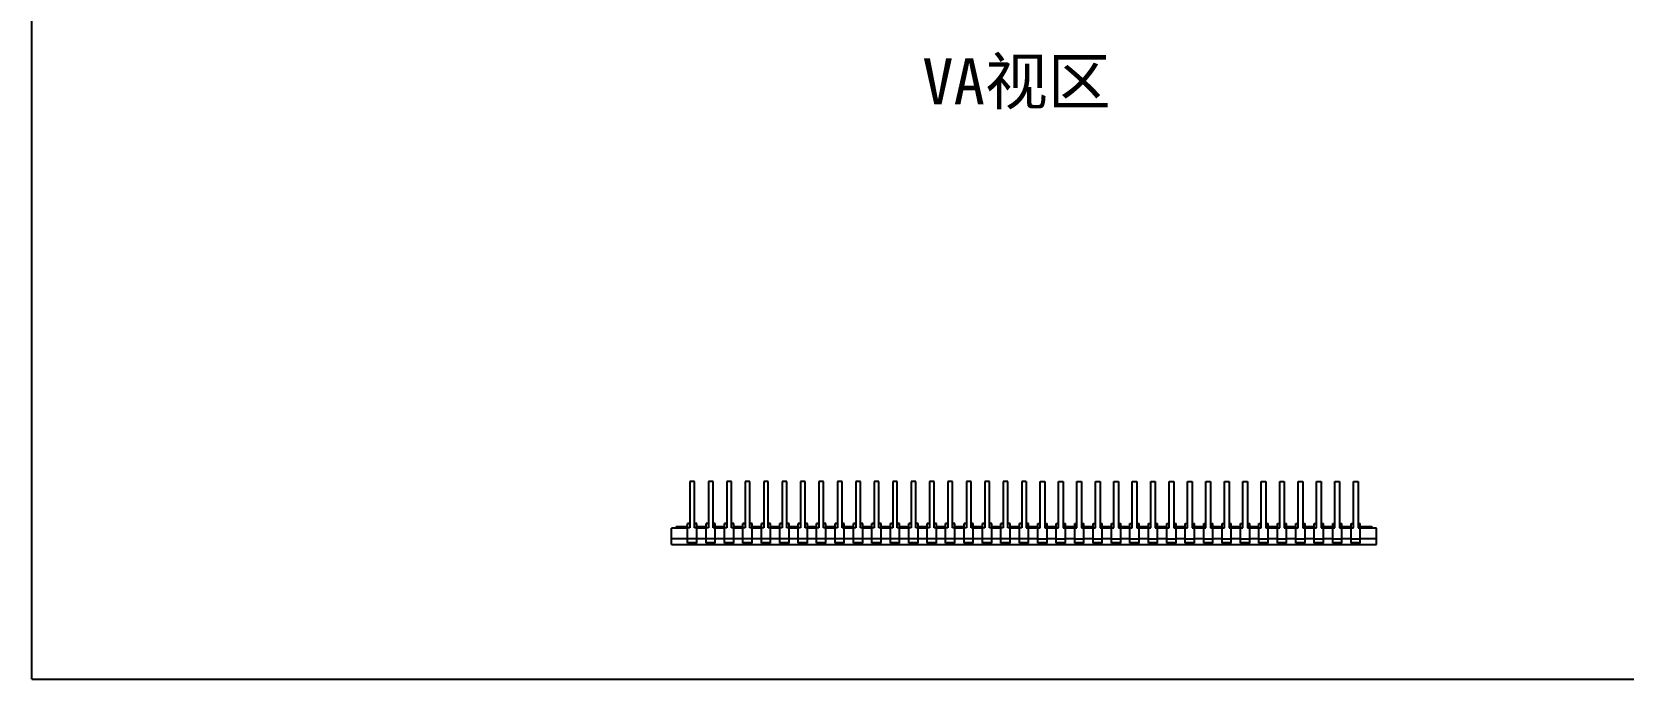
# Model space of a CAD drawing. Header units: millimetres. Extents: x 4624 to 7017, y -668 to -190.
# Drawn here: x 4624.2 to 4796.9, y -400.4 to -330.1 of the extents above; entities that cross this region are included whole.
import ezdxf

# ---------------------------------------------------------------- set-up
doc = ezdxf.new("R2010")
doc.units = ezdxf.units.MM
doc.header["$LTSCALE"] = 16.335
doc.layers.get('0').update_dxf_attribs({"linetype": 'CONTINUOUS'})
doc.styles.get("Standard").update_dxf_attribs({"font": 'isonormlt-regular.ttf'})

msp = doc.modelspace()

# ---------------------------------------------------------------- linework, layer by layer
at = {"color": 7, "linetype": 'Continuous'}
for p, q in [((4624.244, -400.389), (4624.244, -190.389)), ((4624.244, -400.389), (4624.244, -190.389)), ((4695.668, -378.946), (4695.668, -383.946)), ((4696.168, -378.946), (4695.668, -378.946)), ((4696.168, -383.946), (4696.168, -378.946)), ((4697.668, -378.946), (4697.668, -383.946)), ((4698.168, -378.946), (4697.668, -378.946)), ((4698.168, -383.946), (4698.168, -378.946)), ((4699.668, -378.946), (4699.668, -383.946)), ((4700.168, -378.946), (4699.668, -378.946)), ((4700.168, -383.946), (4700.168, -378.946)), ((4701.668, -378.946), (4701.668, -383.946)), ((4702.168, -378.946), (4701.668, -378.946)), ((4702.168, -383.946), (4702.168, -378.946)), ((4703.668, -378.946), (4703.668, -383.946)), ((4704.168, -378.946), (4703.668, -378.946)), ((4704.168, -383.946), (4704.168, -378.946)), ((4705.668, -378.946), (4705.668, -383.946)), ((4706.168, -378.946), (4705.668, -378.946)), ((4706.168, -383.946), (4706.168, -378.946)), ((4707.668, -378.946), (4707.668, -383.946)), ((4708.168, -378.946), (4707.668, -378.946)), ((4708.168, -383.946), (4708.168, -378.946)), ((4709.668, -378.946), (4709.668, -383.946)), ((4710.168, -378.946), (4709.668, -378.946)), ((4710.168, -383.946), (4710.168, -378.946)), ((4711.668, -378.946), (4711.668, -383.946)), ((4712.168, -378.946), (4711.668, -378.946)), ((4712.168, -383.946), (4712.168, -378.946)), ((4713.668, -378.946), (4713.668, -383.946)), ((4714.168, -378.946), (4713.668, -378.946)), ((4714.168, -383.946), (4714.168, -378.946)), ((4715.668, -378.946), (4715.668, -383.946)), ((4716.168, -378.946), (4715.668, -378.946)), ((4716.168, -383.946), (4716.168, -378.946)), ((4717.668, -378.946), (4717.668, -383.946)), ((4718.168, -378.946), (4717.668, -378.946)), ((4718.168, -383.946), (4718.168, -378.946)), ((4719.668, -378.946), (4719.668, -383.946)), ((4720.168, -378.946), (4719.668, -378.946)), ((4720.168, -383.946), (4720.168, -378.946)), ((4721.668, -378.946), (4721.668, -383.946)), ((4722.168, -378.946), (4721.668, -378.946)), ((4722.168, -383.946), (4722.168, -378.946)), ((4723.668, -378.946), (4723.668, -383.946)), ((4724.168, -378.946), (4723.668, -378.946)), ((4724.168, -383.946), (4724.168, -378.946)), ((4725.668, -378.946), (4725.668, -383.946)), ((4726.168, -378.946), (4725.668, -378.946)), ((4726.168, -383.946), (4726.168, -378.946)), ((4727.668, -378.946), (4727.668, -383.946)), ((4728.168, -378.946), (4727.668, -378.946)), ((4728.168, -383.946), (4728.168, -378.946)), ((4729.668, -378.946), (4729.668, -383.946)), ((4730.168, -378.946), (4729.668, -378.946)), ((4730.168, -383.946), (4730.168, -378.946)), ((4731.668, -378.946), (4731.668, -383.946)), ((4732.168, -378.946), (4731.668, -378.946)), ((4732.168, -378.946), (4732.168, -383.946)), ((4733.668, -383.946), (4733.668, -378.946)), ((4733.668, -378.946), (4734.168, -378.946)), ((4734.168, -378.946), (4734.168, -383.946)), ((4735.668, -378.946), (4736.168, -378.946)), ((4735.668, -383.946), (4735.668, -378.946)), ((4736.168, -378.946), (4736.168, -383.946)), ((4737.668, -378.946), (4738.168, -378.946)), ((4737.668, -383.946), (4737.668, -378.946)), ((4738.168, -378.946), (4738.168, -383.946)), ((4739.668, -378.946), (4740.168, -378.946)), ((4739.668, -383.946), (4739.668, -378.946)), ((4740.168, -378.946), (4740.168, -383.946)), ((4741.668, -378.946), (4742.168, -378.946)), ((4741.668, -383.946), (4741.668, -378.946)), ((4742.168, -378.946), (4742.168, -383.946)), ((4743.668, -378.946), (4744.168, -378.946)), ((4743.668, -383.946), (4743.668, -378.946)), ((4744.168, -378.946), (4744.168, -383.946)), ((4745.668, -378.946), (4746.168, -378.946)), ((4745.668, -383.946), (4745.668, -378.946)), ((4746.168, -378.946), (4746.168, -383.946)), ((4747.668, -378.946), (4748.168, -378.946)), ((4747.668, -383.946), (4747.668, -378.946)), ((4748.168, -378.946), (4748.168, -383.946)), ((4749.668, -378.946), (4750.168, -378.946)), ((4749.668, -383.946), (4749.668, -378.946)), ((4750.168, -378.946), (4750.168, -383.946)), ((4751.668, -378.946), (4752.168, -378.946)), ((4751.668, -383.946), (4751.668, -378.946)), ((4752.168, -378.946), (4752.168, -383.946)), ((4753.668, -378.946), (4754.168, -378.946)), ((4753.668, -383.946), (4753.668, -378.946)), ((4754.168, -378.946), (4754.168, -383.946)), ((4755.668, -378.946), (4756.168, -378.946)), ((4755.668, -383.946), (4755.668, -378.946)), ((4756.168, -378.946), (4756.168, -383.946)), ((4757.668, -378.946), (4758.168, -378.946)), ((4757.668, -383.946), (4757.668, -378.946)), ((4758.168, -378.946), (4758.168, -383.946)), ((4759.668, -378.946), (4760.168, -378.946)), ((4759.668, -383.946), (4759.668, -378.946)), ((4760.168, -378.946), (4760.168, -383.946)), ((4761.668, -378.946), (4762.168, -378.946)), ((4761.668, -383.946), (4761.668, -378.946)), ((4762.168, -378.946), (4762.168, -383.946)), ((4763.668, -378.946), (4764.168, -378.946)), ((4763.668, -383.946), (4763.668, -378.946)), ((4764.168, -378.946), (4764.168, -383.946)), ((4765.668, -378.946), (4766.168, -378.946)), ((4765.668, -383.946), (4765.668, -378.946)), ((4766.168, -378.946), (4766.168, -383.946)), ((4767.668, -378.946), (4768.168, -378.946)), ((4767.668, -383.946), (4767.668, -378.946)), ((4768.168, -378.946), (4768.168, -383.946)), ((4693.668, -385.79), (4693.668, -384.01)), ((4695.418, -384.01), (4693.668, -384.01)), ((4693.668, -385.11), (4695.418, -385.11)), ((4694.168, -383.81), (4694.168, -384.01)), ((4694.168, -383.81), (4695.418, -383.81)), ((4695.418, -385.641), (4695.418, -383.479)), ((4695.668, -383.479), (4695.418, -383.479)), ((4695.668, -383.546), (4695.418, -383.546)), ((4695.668, -383.946), (4695.418, -383.946)), ((4696.418, -383.479), (4696.168, -383.479)), ((4696.418, -383.546), (4696.168, -383.546)), ((4696.418, -383.946), (4696.168, -383.946)), ((4696.418, -385.641), (4696.418, -383.479)), ((4696.418, -383.81), (4697.418, -383.81)), ((4697.418, -384.01), (4696.418, -384.01)), ((4696.418, -385.11), (4697.418, -385.11)), ((4697.418, -385.641), (4697.418, -383.479)), ((4697.668, -383.479), (4697.418, -383.479)), ((4697.668, -383.546), (4697.418, -383.546)), ((4697.668, -383.946), (4697.418, -383.946)), ((4698.418, -383.479), (4698.168, -383.479)), ((4698.418, -383.546), (4698.168, -383.546)), ((4698.418, -383.946), (4698.168, -383.946)), ((4698.418, -385.641), (4698.418, -383.479)), ((4698.418, -383.81), (4699.418, -383.81)), ((4699.418, -384.01), (4698.418, -384.01)), ((4698.418, -385.11), (4699.418, -385.11)), ((4699.418, -385.641), (4699.418, -383.479)), ((4699.668, -383.479), (4699.418, -383.479)), ((4699.668, -383.546), (4699.418, -383.546)), ((4699.668, -383.946), (4699.418, -383.946)), ((4700.418, -383.479), (4700.168, -383.479)), ((4700.418, -383.546), (4700.168, -383.546)), ((4700.418, -383.946), (4700.168, -383.946)), ((4700.418, -385.641), (4700.418, -383.479)), ((4700.418, -383.81), (4701.418, -383.81)), ((4701.418, -384.01), (4700.418, -384.01)), ((4700.418, -385.11), (4701.418, -385.11)), ((4701.418, -385.641), (4701.418, -383.479)), ((4701.668, -383.479), (4701.418, -383.479)), ((4701.668, -383.546), (4701.418, -383.546)), ((4701.668, -383.946), (4701.418, -383.946)), ((4702.418, -383.479), (4702.168, -383.479)), ((4702.418, -383.546), (4702.168, -383.546)), ((4702.418, -383.946), (4702.168, -383.946)), ((4702.418, -385.641), (4702.418, -383.479)), ((4702.418, -383.81), (4703.418, -383.81)), ((4703.418, -384.01), (4702.418, -384.01)), ((4702.418, -385.11), (4703.418, -385.11)), ((4703.418, -385.641), (4703.418, -383.479)), ((4703.668, -383.479), (4703.418, -383.479)), ((4703.668, -383.546), (4703.418, -383.546)), ((4703.668, -383.946), (4703.418, -383.946)), ((4704.418, -383.479), (4704.168, -383.479)), ((4704.418, -383.546), (4704.168, -383.546)), ((4704.418, -383.946), (4704.168, -383.946)), ((4704.418, -385.641), (4704.418, -383.479)), ((4704.418, -383.81), (4705.418, -383.81)), ((4705.418, -384.01), (4704.418, -384.01)), ((4704.418, -385.11), (4705.418, -385.11)), ((4705.418, -385.641), (4705.418, -383.479)), ((4705.668, -383.479), (4705.418, -383.479)), ((4705.668, -383.546), (4705.418, -383.546)), ((4705.668, -383.946), (4705.418, -383.946)), ((4706.418, -383.479), (4706.168, -383.479)), ((4706.418, -383.546), (4706.168, -383.546)), ((4706.418, -383.946), (4706.168, -383.946)), ((4706.418, -385.641), (4706.418, -383.479)), ((4706.418, -383.81), (4707.418, -383.81)), ((4707.418, -384.01), (4706.418, -384.01)), ((4706.418, -385.11), (4707.418, -385.11)), ((4707.418, -385.641), (4707.418, -383.479)), ((4707.668, -383.479), (4707.418, -383.479)), ((4707.668, -383.546), (4707.418, -383.546)), ((4707.668, -383.946), (4707.418, -383.946)), ((4708.418, -383.479), (4708.168, -383.479)), ((4708.418, -383.546), (4708.168, -383.546)), ((4708.418, -383.946), (4708.168, -383.946)), ((4708.418, -385.641), (4708.418, -383.479)), ((4708.418, -383.81), (4709.418, -383.81)), ((4709.418, -384.01), (4708.418, -384.01)), ((4708.418, -385.11), (4709.418, -385.11)), ((4709.418, -385.641), (4709.418, -383.479)), ((4709.668, -383.479), (4709.418, -383.479)), ((4709.668, -383.546), (4709.418, -383.546)), ((4709.668, -383.946), (4709.418, -383.946)), ((4710.418, -383.479), (4710.168, -383.479)), ((4710.418, -383.546), (4710.168, -383.546)), ((4710.418, -383.946), (4710.168, -383.946)), ((4710.418, -385.641), (4710.418, -383.479)), ((4710.418, -383.81), (4711.418, -383.81)), ((4711.418, -384.01), (4710.418, -384.01)), ((4710.418, -385.11), (4711.418, -385.11)), ((4711.418, -385.641), (4711.418, -383.479)), ((4711.668, -383.479), (4711.418, -383.479)), ((4711.668, -383.546), (4711.418, -383.546)), ((4711.668, -383.946), (4711.418, -383.946)), ((4712.418, -383.479), (4712.168, -383.479)), ((4712.418, -383.546), (4712.168, -383.546)), ((4712.418, -383.946), (4712.168, -383.946)), ((4712.418, -385.641), (4712.418, -383.479)), ((4712.418, -383.81), (4713.418, -383.81)), ((4713.418, -384.01), (4712.418, -384.01)), ((4712.418, -385.11), (4713.418, -385.11)), ((4713.418, -385.641), (4713.418, -383.479)), ((4713.668, -383.479), (4713.418, -383.479)), ((4713.668, -383.546), (4713.418, -383.546)), ((4713.668, -383.946), (4713.418, -383.946)), ((4714.418, -383.479), (4714.168, -383.479)), ((4714.418, -383.546), (4714.168, -383.546)), ((4714.418, -383.946), (4714.168, -383.946)), ((4714.418, -385.641), (4714.418, -383.479)), ((4714.418, -383.81), (4715.418, -383.81)), ((4715.418, -384.01), (4714.418, -384.01)), ((4714.418, -385.11), (4715.418, -385.11)), ((4715.418, -385.641), (4715.418, -383.479)), ((4715.668, -383.479), (4715.418, -383.479)), ((4715.668, -383.546), (4715.418, -383.546)), ((4715.668, -383.946), (4715.418, -383.946)), ((4716.418, -383.479), (4716.168, -383.479)), ((4716.418, -383.546), (4716.168, -383.546)), ((4716.418, -383.946), (4716.168, -383.946)), ((4716.418, -385.641), (4716.418, -383.479)), ((4716.418, -383.81), (4717.418, -383.81)), ((4717.418, -384.01), (4716.418, -384.01)), ((4716.418, -385.11), (4717.418, -385.11)), ((4717.418, -385.641), (4717.418, -383.479)), ((4717.668, -383.479), (4717.418, -383.479)), ((4717.668, -383.546), (4717.418, -383.546)), ((4717.668, -383.946), (4717.418, -383.946)), ((4718.418, -383.479), (4718.168, -383.479)), ((4718.418, -383.546), (4718.168, -383.546)), ((4718.418, -383.946), (4718.168, -383.946)), ((4718.418, -385.641), (4718.418, -383.479)), ((4718.418, -383.81), (4719.418, -383.81)), ((4719.418, -384.01), (4718.418, -384.01)), ((4718.418, -385.11), (4719.418, -385.11)), ((4719.418, -385.641), (4719.418, -383.479)), ((4719.668, -383.479), (4719.418, -383.479)), ((4719.668, -383.546), (4719.418, -383.546)), ((4719.668, -383.946), (4719.418, -383.946)), ((4720.418, -383.479), (4720.168, -383.479)), ((4720.418, -383.546), (4720.168, -383.546)), ((4720.418, -383.946), (4720.168, -383.946)), ((4720.418, -385.641), (4720.418, -383.479)), ((4720.418, -383.81), (4721.418, -383.81)), ((4721.418, -384.01), (4720.418, -384.01)), ((4720.418, -385.11), (4721.418, -385.11)), ((4721.418, -385.641), (4721.418, -383.479)), ((4721.668, -383.479), (4721.418, -383.479)), ((4721.668, -383.546), (4721.418, -383.546)), ((4721.668, -383.946), (4721.418, -383.946)), ((4722.418, -383.479), (4722.168, -383.479)), ((4722.418, -383.546), (4722.168, -383.546)), ((4722.418, -383.946), (4722.168, -383.946)), ((4722.418, -385.641), (4722.418, -383.479)), ((4722.418, -383.81), (4723.418, -383.81)), ((4723.418, -384.01), (4722.418, -384.01)), ((4722.418, -385.11), (4723.418, -385.11)), ((4723.418, -385.641), (4723.418, -383.479)), ((4723.668, -383.479), (4723.418, -383.479)), ((4723.668, -383.546), (4723.418, -383.546)), ((4723.668, -383.946), (4723.418, -383.946)), ((4724.418, -383.479), (4724.168, -383.479)), ((4724.418, -383.546), (4724.168, -383.546)), ((4724.418, -383.946), (4724.168, -383.946)), ((4724.418, -385.641), (4724.418, -383.479)), ((4724.418, -383.81), (4725.418, -383.81)), ((4725.418, -384.01), (4724.418, -384.01)), ((4724.418, -385.11), (4725.418, -385.11)), ((4725.418, -385.641), (4725.418, -383.479)), ((4725.668, -383.479), (4725.418, -383.479)), ((4725.668, -383.546), (4725.418, -383.546)), ((4725.668, -383.946), (4725.418, -383.946)), ((4726.418, -383.479), (4726.168, -383.479)), ((4726.418, -383.546), (4726.168, -383.546)), ((4726.418, -383.946), (4726.168, -383.946)), ((4726.418, -385.641), (4726.418, -383.479)), ((4726.418, -383.81), (4727.418, -383.81)), ((4727.418, -384.01), (4726.418, -384.01)), ((4726.418, -385.11), (4727.418, -385.11)), ((4727.418, -385.641), (4727.418, -383.479)), ((4727.668, -383.479), (4727.418, -383.479)), ((4727.668, -383.546), (4727.418, -383.546)), ((4727.668, -383.946), (4727.418, -383.946)), ((4728.418, -383.479), (4728.168, -383.479)), ((4728.418, -383.546), (4728.168, -383.546)), ((4728.418, -383.946), (4728.168, -383.946)), ((4728.418, -385.641), (4728.418, -383.479)), ((4728.418, -383.81), (4729.418, -383.81)), ((4729.418, -384.01), (4728.418, -384.01)), ((4728.418, -385.11), (4729.418, -385.11)), ((4729.418, -385.641), (4729.418, -383.479)), ((4729.668, -383.479), (4729.418, -383.479)), ((4729.668, -383.546), (4729.418, -383.546)), ((4729.668, -383.946), (4729.418, -383.946)), ((4730.418, -383.479), (4730.168, -383.479)), ((4730.418, -383.546), (4730.168, -383.546)), ((4730.418, -383.946), (4730.168, -383.946)), ((4730.418, -385.641), (4730.418, -383.479)), ((4730.418, -383.81), (4731.418, -383.81)), ((4731.418, -384.01), (4730.418, -384.01)), ((4730.418, -385.11), (4731.418, -385.11)), ((4731.668, -383.479), (4731.418, -383.479)), ((4731.418, -385.641), (4731.418, -383.479)), ((4731.668, -383.546), (4731.418, -383.546)), ((4731.668, -383.946), (4731.418, -383.946)), ((4732.418, -383.479), (4732.168, -383.479)), ((4732.418, -383.546), (4732.168, -383.546)), ((4732.168, -383.946), (4732.418, -383.946)), ((4732.418, -385.641), (4732.418, -383.479)), ((4732.418, -383.81), (4733.418, -383.81)), ((4733.418, -384.01), (4732.418, -384.01)), ((4732.418, -385.11), (4733.418, -385.11)), ((4733.418, -383.479), (4733.668, -383.479)), ((4733.418, -385.641), (4733.418, -383.479)), ((4733.668, -383.546), (4733.418, -383.546)), ((4733.418, -383.946), (4733.668, -383.946)), ((4734.168, -383.479), (4734.418, -383.479)), ((4734.418, -383.546), (4734.168, -383.546)), ((4734.168, -383.946), (4734.418, -383.946)), ((4734.418, -385.641), (4734.418, -383.479)), ((4734.418, -383.81), (4735.418, -383.81)), ((4735.418, -384.01), (4734.418, -384.01)), ((4734.418, -385.11), (4735.418, -385.11)), ((4735.418, -383.479), (4735.668, -383.479)), ((4735.418, -385.641), (4735.418, -383.479)), ((4735.668, -383.546), (4735.418, -383.546)), ((4735.418, -383.946), (4735.668, -383.946)), ((4736.168, -383.479), (4736.418, -383.479)), ((4736.418, -383.546), (4736.168, -383.546)), ((4736.168, -383.946), (4736.418, -383.946)), ((4736.418, -385.641), (4736.418, -383.479)), ((4736.418, -383.81), (4737.418, -383.81)), ((4737.418, -384.01), (4736.418, -384.01)), ((4736.418, -385.11), (4737.418, -385.11)), ((4737.418, -383.479), (4737.668, -383.479)), ((4737.418, -385.641), (4737.418, -383.479)), ((4737.668, -383.546), (4737.418, -383.546)), ((4737.418, -383.946), (4737.668, -383.946)), ((4738.168, -383.479), (4738.418, -383.479)), ((4738.418, -383.546), (4738.168, -383.546)), ((4738.168, -383.946), (4738.418, -383.946)), ((4738.418, -385.641), (4738.418, -383.479)), ((4738.418, -383.81), (4739.418, -383.81)), ((4739.418, -384.01), (4738.418, -384.01)), ((4738.418, -385.11), (4739.418, -385.11)), ((4739.418, -383.479), (4739.668, -383.479)), ((4739.418, -385.641), (4739.418, -383.479)), ((4739.668, -383.546), (4739.418, -383.546)), ((4739.418, -383.946), (4739.668, -383.946)), ((4740.168, -383.479), (4740.418, -383.479)), ((4740.418, -383.546), (4740.168, -383.546)), ((4740.168, -383.946), (4740.418, -383.946)), ((4740.418, -385.641), (4740.418, -383.479)), ((4740.418, -383.81), (4741.418, -383.81)), ((4741.418, -384.01), (4740.418, -384.01)), ((4740.418, -385.11), (4741.418, -385.11)), ((4741.418, -383.479), (4741.668, -383.479)), ((4741.418, -385.641), (4741.418, -383.479)), ((4741.668, -383.546), (4741.418, -383.546)), ((4741.418, -383.946), (4741.668, -383.946)), ((4742.168, -383.479), (4742.418, -383.479)), ((4742.418, -383.546), (4742.168, -383.546)), ((4742.168, -383.946), (4742.418, -383.946)), ((4742.418, -385.641), (4742.418, -383.479)), ((4742.418, -383.81), (4743.418, -383.81)), ((4743.418, -384.01), (4742.418, -384.01)), ((4742.418, -385.11), (4743.418, -385.11)), ((4743.418, -383.479), (4743.668, -383.479)), ((4743.418, -385.641), (4743.418, -383.479)), ((4743.668, -383.546), (4743.418, -383.546)), ((4743.418, -383.946), (4743.668, -383.946)), ((4744.168, -383.479), (4744.418, -383.479)), ((4744.418, -383.546), (4744.168, -383.546)), ((4744.168, -383.946), (4744.418, -383.946)), ((4744.418, -385.641), (4744.418, -383.479)), ((4744.418, -383.81), (4745.418, -383.81)), ((4745.418, -384.01), (4744.418, -384.01)), ((4744.418, -385.11), (4745.418, -385.11)), ((4745.418, -383.479), (4745.668, -383.479)), ((4745.418, -385.641), (4745.418, -383.479)), ((4745.668, -383.546), (4745.418, -383.546)), ((4745.418, -383.946), (4745.668, -383.946)), ((4746.168, -383.479), (4746.418, -383.479)), ((4746.418, -383.546), (4746.168, -383.546)), ((4746.168, -383.946), (4746.418, -383.946)), ((4746.418, -385.641), (4746.418, -383.479)), ((4746.418, -383.81), (4747.418, -383.81)), ((4747.418, -384.01), (4746.418, -384.01)), ((4746.418, -385.11), (4747.418, -385.11)), ((4747.418, -383.479), (4747.668, -383.479)), ((4747.418, -385.641), (4747.418, -383.479)), ((4747.668, -383.546), (4747.418, -383.546)), ((4747.418, -383.946), (4747.668, -383.946)), ((4748.168, -383.479), (4748.418, -383.479)), ((4748.418, -383.546), (4748.168, -383.546)), ((4748.168, -383.946), (4748.418, -383.946)), ((4748.418, -385.641), (4748.418, -383.479)), ((4748.418, -383.81), (4749.418, -383.81)), ((4749.418, -384.01), (4748.418, -384.01)), ((4748.418, -385.11), (4749.418, -385.11)), ((4749.418, -383.479), (4749.668, -383.479)), ((4749.418, -385.641), (4749.418, -383.479)), ((4749.668, -383.546), (4749.418, -383.546)), ((4749.418, -383.946), (4749.668, -383.946)), ((4750.168, -383.479), (4750.418, -383.479)), ((4750.418, -383.546), (4750.168, -383.546)), ((4750.168, -383.946), (4750.418, -383.946)), ((4750.418, -385.641), (4750.418, -383.479)), ((4750.418, -383.81), (4751.418, -383.81)), ((4751.418, -384.01), (4750.418, -384.01)), ((4750.418, -385.11), (4751.418, -385.11)), ((4751.418, -383.479), (4751.668, -383.479)), ((4751.418, -385.641), (4751.418, -383.479)), ((4751.668, -383.546), (4751.418, -383.546)), ((4751.418, -383.946), (4751.668, -383.946)), ((4752.168, -383.479), (4752.418, -383.479)), ((4752.418, -383.546), (4752.168, -383.546)), ((4752.168, -383.946), (4752.418, -383.946)), ((4752.418, -385.641), (4752.418, -383.479)), ((4752.418, -383.81), (4753.418, -383.81)), ((4753.418, -384.01), (4752.418, -384.01)), ((4752.418, -385.11), (4753.418, -385.11)), ((4753.418, -383.479), (4753.668, -383.479)), ((4753.418, -385.641), (4753.418, -383.479)), ((4753.668, -383.546), (4753.418, -383.546)), ((4753.418, -383.946), (4753.668, -383.946)), ((4754.168, -383.479), (4754.418, -383.479)), ((4754.418, -383.546), (4754.168, -383.546)), ((4754.168, -383.946), (4754.418, -383.946)), ((4754.418, -385.641), (4754.418, -383.479)), ((4754.418, -383.81), (4755.418, -383.81)), ((4755.418, -384.01), (4754.418, -384.01)), ((4754.418, -385.11), (4755.418, -385.11)), ((4755.418, -383.479), (4755.668, -383.479)), ((4755.418, -385.641), (4755.418, -383.479)), ((4755.668, -383.546), (4755.418, -383.546)), ((4755.418, -383.946), (4755.668, -383.946)), ((4756.168, -383.479), (4756.418, -383.479)), ((4756.418, -383.546), (4756.168, -383.546)), ((4756.168, -383.946), (4756.418, -383.946)), ((4756.418, -385.641), (4756.418, -383.479)), ((4756.418, -383.81), (4757.418, -383.81)), ((4757.418, -384.01), (4756.418, -384.01)), ((4756.418, -385.11), (4757.418, -385.11)), ((4757.418, -383.479), (4757.668, -383.479)), ((4757.418, -385.641), (4757.418, -383.479)), ((4757.668, -383.546), (4757.418, -383.546)), ((4757.418, -383.946), (4757.668, -383.946)), ((4758.168, -383.479), (4758.418, -383.479)), ((4758.418, -383.546), (4758.168, -383.546)), ((4758.168, -383.946), (4758.418, -383.946)), ((4758.418, -385.641), (4758.418, -383.479)), ((4758.418, -383.81), (4759.418, -383.81)), ((4759.418, -384.01), (4758.418, -384.01)), ((4758.418, -385.11), (4759.418, -385.11)), ((4759.418, -383.479), (4759.668, -383.479)), ((4759.418, -385.641), (4759.418, -383.479)), ((4759.668, -383.546), (4759.418, -383.546)), ((4759.418, -383.946), (4759.668, -383.946)), ((4760.168, -383.479), (4760.418, -383.479)), ((4760.418, -383.546), (4760.168, -383.546)), ((4760.168, -383.946), (4760.418, -383.946)), ((4760.418, -385.641), (4760.418, -383.479)), ((4760.418, -383.81), (4761.418, -383.81)), ((4761.418, -384.01), (4760.418, -384.01)), ((4760.418, -385.11), (4761.418, -385.11)), ((4761.418, -383.479), (4761.668, -383.479)), ((4761.418, -385.641), (4761.418, -383.479)), ((4761.668, -383.546), (4761.418, -383.546)), ((4761.418, -383.946), (4761.668, -383.946)), ((4762.168, -383.479), (4762.418, -383.479)), ((4762.418, -383.546), (4762.168, -383.546)), ((4762.168, -383.946), (4762.418, -383.946)), ((4762.418, -385.641), (4762.418, -383.479)), ((4762.418, -383.81), (4763.418, -383.81)), ((4763.418, -384.01), (4762.418, -384.01)), ((4762.418, -385.11), (4763.418, -385.11)), ((4763.418, -383.479), (4763.668, -383.479)), ((4763.418, -385.641), (4763.418, -383.479)), ((4763.668, -383.546), (4763.418, -383.546)), ((4763.418, -383.946), (4763.668, -383.946)), ((4764.168, -383.479), (4764.418, -383.479)), ((4764.418, -383.546), (4764.168, -383.546)), ((4764.168, -383.946), (4764.418, -383.946)), ((4764.418, -385.641), (4764.418, -383.479)), ((4764.418, -383.81), (4765.418, -383.81)), ((4765.418, -384.01), (4764.418, -384.01)), ((4764.418, -385.11), (4765.418, -385.11)), ((4765.418, -383.479), (4765.668, -383.479)), ((4765.418, -385.641), (4765.418, -383.479)), ((4765.668, -383.546), (4765.418, -383.546)), ((4765.418, -383.946), (4765.668, -383.946)), ((4766.168, -383.479), (4766.418, -383.479)), ((4766.418, -383.546), (4766.168, -383.546)), ((4766.168, -383.946), (4766.418, -383.946)), ((4766.418, -385.641), (4766.418, -383.479)), ((4766.418, -383.81), (4767.418, -383.81)), ((4767.418, -384.01), (4766.418, -384.01)), ((4766.418, -385.11), (4767.418, -385.11)), ((4767.418, -383.479), (4767.668, -383.479)), ((4767.418, -385.641), (4767.418, -383.479)), ((4767.668, -383.546), (4767.418, -383.546)), ((4767.418, -383.946), (4767.668, -383.946)), ((4768.168, -383.479), (4768.418, -383.479)), ((4768.418, -383.546), (4768.168, -383.546)), ((4768.168, -383.946), (4768.418, -383.946)), ((4768.418, -385.641), (4768.418, -383.479)), ((4768.418, -383.81), (4769.668, -383.81)), ((4770.168, -384.01), (4768.418, -384.01)), ((4768.418, -385.11), (4770.168, -385.11)), ((4769.668, -383.81), (4769.668, -384.01)), ((4770.168, -385.79), (4770.168, -384.01)), ((4693.668, -385.79), (4770.168, -385.79)), ((4694.668, -385.81), (4694.668, -385.79)), ((4769.168, -385.81), (4694.668, -385.81)), ((4696.418, -385.174), (4695.418, -385.174)), ((4696.418, -385.574), (4695.418, -385.574)), ((4696.418, -385.641), (4695.418, -385.641)), ((4698.418, -385.174), (4697.418, -385.174)), ((4698.418, -385.574), (4697.418, -385.574)), ((4698.418, -385.641), (4697.418, -385.641)), ((4700.418, -385.174), (4699.418, -385.174)), ((4700.418, -385.574), (4699.418, -385.574)), ((4700.418, -385.641), (4699.418, -385.641)), ((4702.418, -385.174), (4701.418, -385.174)), ((4702.418, -385.574), (4701.418, -385.574)), ((4702.418, -385.641), (4701.418, -385.641)), ((4704.418, -385.174), (4703.418, -385.174)), ((4704.418, -385.574), (4703.418, -385.574)), ((4704.418, -385.641), (4703.418, -385.641)), ((4706.418, -385.174), (4705.418, -385.174)), ((4706.418, -385.574), (4705.418, -385.574)), ((4706.418, -385.641), (4705.418, -385.641)), ((4708.418, -385.174), (4707.418, -385.174)), ((4708.418, -385.574), (4707.418, -385.574)), ((4708.418, -385.641), (4707.418, -385.641)), ((4710.418, -385.174), (4709.418, -385.174)), ((4710.418, -385.574), (4709.418, -385.574)), ((4710.418, -385.641), (4709.418, -385.641)), ((4712.418, -385.174), (4711.418, -385.174)), ((4712.418, -385.574), (4711.418, -385.574)), ((4712.418, -385.641), (4711.418, -385.641)), ((4714.418, -385.174), (4713.418, -385.174)), ((4714.418, -385.574), (4713.418, -385.574)), ((4714.418, -385.641), (4713.418, -385.641)), ((4716.418, -385.174), (4715.418, -385.174)), ((4716.418, -385.574), (4715.418, -385.574)), ((4716.418, -385.641), (4715.418, -385.641)), ((4718.418, -385.174), (4717.418, -385.174)), ((4718.418, -385.574), (4717.418, -385.574)), ((4718.418, -385.641), (4717.418, -385.641)), ((4720.418, -385.174), (4719.418, -385.174)), ((4720.418, -385.574), (4719.418, -385.574)), ((4720.418, -385.641), (4719.418, -385.641)), ((4722.418, -385.174), (4721.418, -385.174)), ((4722.418, -385.574), (4721.418, -385.574)), ((4722.418, -385.641), (4721.418, -385.641)), ((4724.418, -385.174), (4723.418, -385.174)), ((4724.418, -385.574), (4723.418, -385.574)), ((4724.418, -385.641), (4723.418, -385.641)), ((4726.418, -385.174), (4725.418, -385.174)), ((4726.418, -385.574), (4725.418, -385.574)), ((4726.418, -385.641), (4725.418, -385.641)), ((4728.418, -385.174), (4727.418, -385.174)), ((4728.418, -385.574), (4727.418, -385.574)), ((4728.418, -385.641), (4727.418, -385.641)), ((4730.418, -385.174), (4729.418, -385.174)), ((4730.418, -385.574), (4729.418, -385.574)), ((4730.418, -385.641), (4729.418, -385.641)), ((4732.418, -385.174), (4731.418, -385.174)), ((4732.418, -385.574), (4731.418, -385.574)), ((4731.418, -385.641), (4732.418, -385.641)), ((4733.418, -385.174), (4734.418, -385.174)), ((4734.418, -385.574), (4733.418, -385.574)), ((4733.418, -385.641), (4734.418, -385.641)), ((4735.418, -385.174), (4736.418, -385.174)), ((4736.418, -385.574), (4735.418, -385.574)), ((4735.418, -385.641), (4736.418, -385.641)), ((4737.418, -385.174), (4738.418, -385.174)), ((4738.418, -385.574), (4737.418, -385.574)), ((4737.418, -385.641), (4738.418, -385.641)), ((4739.418, -385.174), (4740.418, -385.174)), ((4740.418, -385.574), (4739.418, -385.574)), ((4739.418, -385.641), (4740.418, -385.641)), ((4741.418, -385.174), (4742.418, -385.174)), ((4742.418, -385.574), (4741.418, -385.574)), ((4741.418, -385.641), (4742.418, -385.641)), ((4743.418, -385.174), (4744.418, -385.174)), ((4744.418, -385.574), (4743.418, -385.574)), ((4743.418, -385.641), (4744.418, -385.641)), ((4745.418, -385.174), (4746.418, -385.174)), ((4746.418, -385.574), (4745.418, -385.574)), ((4745.418, -385.641), (4746.418, -385.641)), ((4747.418, -385.174), (4748.418, -385.174)), ((4748.418, -385.574), (4747.418, -385.574)), ((4747.418, -385.641), (4748.418, -385.641)), ((4749.418, -385.174), (4750.418, -385.174)), ((4750.418, -385.574), (4749.418, -385.574)), ((4749.418, -385.641), (4750.418, -385.641)), ((4751.418, -385.174), (4752.418, -385.174)), ((4752.418, -385.574), (4751.418, -385.574)), ((4751.418, -385.641), (4752.418, -385.641)), ((4753.418, -385.174), (4754.418, -385.174)), ((4754.418, -385.574), (4753.418, -385.574)), ((4753.418, -385.641), (4754.418, -385.641)), ((4755.418, -385.174), (4756.418, -385.174)), ((4756.418, -385.574), (4755.418, -385.574)), ((4755.418, -385.641), (4756.418, -385.641)), ((4757.418, -385.174), (4758.418, -385.174)), ((4758.418, -385.574), (4757.418, -385.574)), ((4757.418, -385.641), (4758.418, -385.641)), ((4759.418, -385.174), (4760.418, -385.174)), ((4760.418, -385.574), (4759.418, -385.574)), ((4759.418, -385.641), (4760.418, -385.641)), ((4761.418, -385.174), (4762.418, -385.174)), ((4762.418, -385.574), (4761.418, -385.574)), ((4761.418, -385.641), (4762.418, -385.641)), ((4763.418, -385.174), (4764.418, -385.174)), ((4764.418, -385.574), (4763.418, -385.574)), ((4763.418, -385.641), (4764.418, -385.641)), ((4765.418, -385.174), (4766.418, -385.174)), ((4766.418, -385.574), (4765.418, -385.574)), ((4765.418, -385.641), (4766.418, -385.641)), ((4767.418, -385.174), (4768.418, -385.174)), ((4768.418, -385.574), (4767.418, -385.574)), ((4767.418, -385.641), (4768.418, -385.641)), ((4769.168, -385.81), (4769.168, -385.79)), ((4624.244, -400.389), (4921.244, -400.389))]:
    msp.add_line(p, q, dxfattribs=at)

# ---------------------------------------------------------------- texts
at = {"color": 1, "insert": (4720.874, -333.003), "char_height": 5, "attachment_point": 1}
msp.add_mtext_dynamic_manual_height_columns('{\\fSimSun|b0|i0|c134|p2;VA视区}', width=62.58798, gutter_width=1, heights=[0], dxfattribs=at)

doc.saveas('drawing.dxf')
